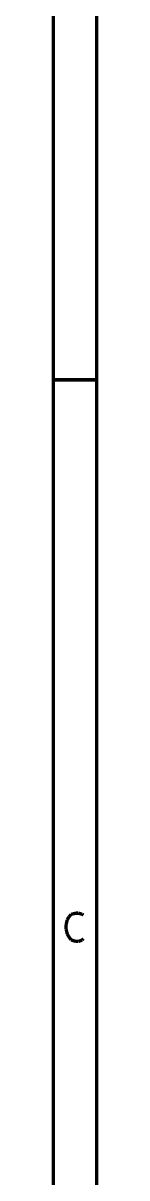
# Model space of a CAD drawing. Header units: millimetres. Extents: x 10 to 287, y 10 to 200.
# Drawn here: x 284.9 to 287.1, y 63.7 to 116.3 of the extents above; entities that cross this region are included whole.
import ezdxf

# ---------------------------------------------------------------- set-up
doc = ezdxf.new("R2010")
doc.units = ezdxf.units.MM
doc.layers.add('P', color=7, linetype='Continuous')

msp = doc.modelspace()

# ---------------------------------------------------------------- linework, layer by layer
at = {"layer": 'P', "const_width": 0.152}
for points in [[(286.985, 10.019), (286.985, 200.007)], [(285.009, 11.994), (285.009, 198.032)], [(286.985, 100.013), (285.009, 100.013)], [(285.715, 75.547), (285.821, 75.671)], [(285.821, 75.671), (286.032, 75.724)], [(286.032, 75.724), (286.156, 75.724)], [(286.156, 75.724), (286.332, 75.671)], [(286.332, 75.671), (286.385, 75.636)], [(285.591, 75.195), (285.644, 75.424)], [(285.591, 75.001), (285.591, 75.195)], [(285.644, 75.424), (285.715, 75.547)], [(285.644, 74.771), (285.591, 75.001)], [(285.715, 74.648), (285.644, 74.771)], [(285.821, 74.507), (285.715, 74.648)], [(286.032, 74.436), (285.821, 74.507)], [(286.156, 74.436), (286.032, 74.436)], [(286.332, 74.507), (286.156, 74.436)], [(286.385, 74.56), (286.332, 74.507)]]:
    msp.add_lwpolyline(points, dxfattribs=at)

doc.saveas('drawing.dxf')
